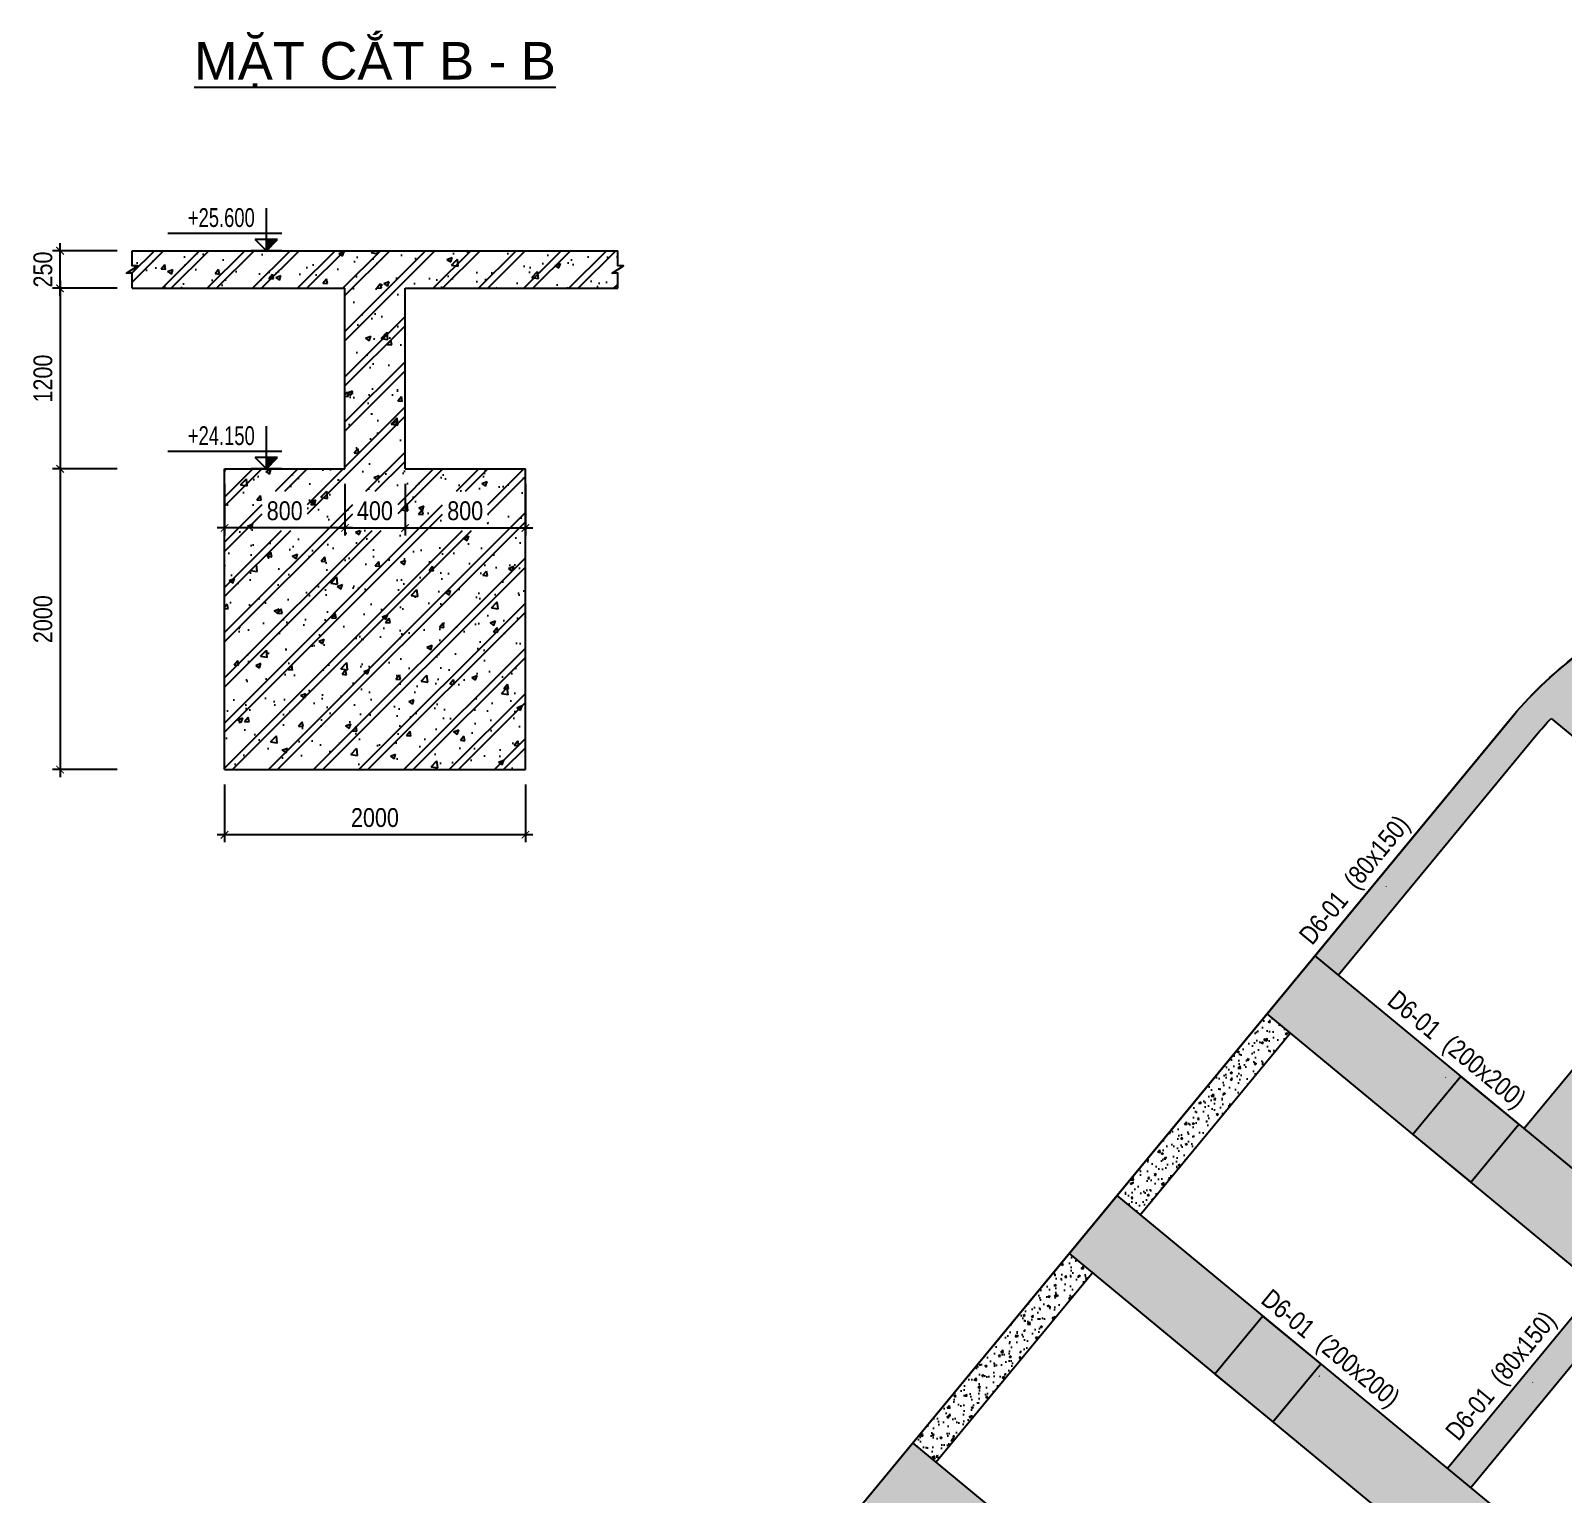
# Model space of a CAD drawing. Header units: millimetres. Extents: x 5400 to 3023951, y -127214 to 225084.
# Drawn here: x 1532277 to 1573037, y 50624 to 89553 of the extents above; entities that cross this region are included whole.
import ezdxf
from ezdxf.enums import TextEntityAlignment as Align

# ---------------------------------------------------------------- set-up
doc = ezdxf.new("R2010")
doc.units = ezdxf.units.MM
doc.header["$LTSCALE"] = 100
doc.header["$PDMODE"] = 32
doc.header["$PDSIZE"] = 2.5
for name, color, linetype in [('ccu11-Chidan', 9, 'Continuous'), ('ccu11-Dim', 8, 'Continuous'), ('ccu11-Hatch', 250, 'Continuous'), ('ccu11-Manh', 8, 'Continuous'), ('ccu11-mb', 8, 'Continuous'), ('ccu11-Thay', 7, 'Continuous'), ('ccu12-Hatch', 250, 'Continuous'), ('ccu12-Text', 31, 'Continuous')]:
    doc.layers.add(name, color=color, linetype=linetype)
doc.layers.add('ccu12-Tencaukien', color=9, linetype='Continuous', lineweight=15)
doc.styles.add('Arial', font='arial.ttf', dxfattribs={"width": 0.7})
doc.styles.add('Arial Narrow', font='ARIALN.TTF')
doc.styles.add('ccu11-vnsimli', font='', dxfattribs={"width": 0.8})
doc.styles.get('ccu11-vnsimli').set_extended_font_data('.VnArialH')
doc.dimstyles.new('ccu12-200x4', dxfattribs={"dimscale": 200, "dimtxt": 2.5, "dimasz": 1, "dimexe": 1, "dimexo": 2, "dimgap": 1, "dimtad": 1, "dimdec": 0, "dimlfac": 0.25, "dimdsep": 46, "dimtxsty": 'Arial Narrow', "dimblk": 'ARCHTICK', "dimcen": -1, "dimdle": 1, "dimclrd": 256, "dimclre": 256, "dimclrt": 3, "dimadec": 0, "dimazin": 2, "dimtfac": 0.1, "dimtdec": 0, "dimtmove": 0, "dimatfit": 1, "dimldrblk": 'ARCHTICK', "dimfxl": 1, "dimtvp": 0.833333, "dimtolj": 1, "dimtzin": 12, "dimarcsym": 0})

# ---------------------------------------------------------------- blocks, each defined once
blk = doc.blocks.new('*U105')
at = {"layer": 'ccu12-Tencaukien', "color": 8, "ltscale": 10000}
blk.add_line((361, -155), (354, -155), dxfattribs=at)
at = {"layer": 'ccu12-Text', "color": 2, "style": 'Arial Narrow', "width": 0.8}
blk.add_attdef('SH', text='', height=300, dxfattribs=at).set_placement((276, 6), align=Align.BOTTOM_RIGHT)
at = {"layer": 'ccu12-Text', "color": 31, "style": 'Arial Narrow', "width": 0.8}
for tag, p in [('(', (508, -75)), ('KT', (633, -75)), (')', (963, -75))]:
    blk.add_attdef(tag, text='', height=250, dxfattribs=at).set_placement(p, align=Align.BOTTOM_LEFT)
blk = doc.blocks.new('*U106')
at = {"layer": 'ccu12-Tencaukien', "color": 8, "ltscale": 10000}
blk.add_line((361, -155), (354, -155), dxfattribs=at)
at = {"layer": 'ccu12-Text', "color": 2, "style": 'Arial Narrow', "width": 0.8}
blk.add_attdef('SH', text='', height=300, dxfattribs=at).set_placement((276, 6), align=Align.BOTTOM_RIGHT)
at = {"layer": 'ccu12-Text', "color": 31, "style": 'Arial Narrow', "width": 0.8}
for tag, p in [('(', (508, -75)), ('KT', (633, -75)), (')', (963, -75))]:
    blk.add_attdef(tag, text='', height=250, dxfattribs=at).set_placement(p, align=Align.BOTTOM_LEFT)
blk = doc.blocks.new('*U111')
at = {"layer": 'ccu12-Tencaukien', "color": 8, "ltscale": 10000}
blk.add_line((361, -155), (354, -155), dxfattribs=at)
at = {"layer": 'ccu12-Text', "color": 2, "style": 'Arial Narrow', "width": 0.8}
blk.add_attdef('SH', text='', height=300, dxfattribs=at).set_placement((276, 6), align=Align.BOTTOM_RIGHT)
at = {"layer": 'ccu12-Text', "color": 31, "style": 'Arial Narrow', "width": 0.8}
for tag, p in [('(', (508, -75)), ('KT', (633, -75)), (')', (963, -75))]:
    blk.add_attdef(tag, text='', height=250, dxfattribs=at).set_placement(p, align=Align.BOTTOM_LEFT)
blk = doc.blocks.new('*U94')
at = {"layer": 'ccu12-Tencaukien', "color": 8, "ltscale": 10000}
blk.add_line((361, -155), (354, -155), dxfattribs=at)
at = {"layer": 'ccu12-Text', "color": 2, "style": 'Arial Narrow', "width": 0.8}
blk.add_attdef('SH', text='', height=300, dxfattribs=at).set_placement((276, 6), align=Align.BOTTOM_RIGHT)
at = {"layer": 'ccu12-Text', "color": 31, "style": 'Arial Narrow', "width": 0.8}
for tag, p in [('(', (508, -75)), ('KT', (633, -75)), (')', (963, -75))]:
    blk.add_attdef(tag, text='', height=250, dxfattribs=at).set_placement(p, align=Align.BOTTOM_LEFT)
blk = doc.blocks.new('_ARCHTICK')
at = {"color": 0, "linetype": 'ByBlock', "const_width": 0.15}
blk.add_lwpolyline([(-0.5, -0.5), (0.5, 0.5)], dxfattribs=at)
blk = doc.blocks.new('*D225')
at = {"layer": 'ccu11-Dim', "lineweight": -2, "ltscale": 0.5, "transparency": 16777216}
for p, q in [((1534576, 83700), (1532861, 83700)), ((1533061, 82500), (1533061, 83900)), ((1534576, 82700), (1532861, 82700))]:
    blk.add_line(p, q, dxfattribs=at)
at = {"layer": 'Defpoints', "color": 0, "ltscale": 0.5, "transparency": 16777216}
for p in [(1533061, 83700), (1534976, 83700), (1534976, 82700)]:
    blk.add_point(p, dxfattribs=at)
at = {"layer": 'ccu11-Dim', "lineweight": -2, "ltscale": 0.5, "transparency": 16777216, "xscale": 200, "yscale": 200, "zscale": 200}
for p, rotation in [((1533061, 83700), 90), ((1533061, 82700), 270)]:
    blk.add_blockref('_ARCHTICK', p, dxfattribs=dict(at, rotation=rotation))
at = {"layer": 'ccu11-Dim', "color": 3, "ltscale": 0.5, "transparency": 16777216, "insert": (1532605, 83200), "char_height": 500, "attachment_point": 5, "rotation": 90, "style": 'Arial Narrow'}
blk.add_mtext('\\A1;250', dxfattribs=at)
blk = doc.blocks.new('*D226')
at = {"layer": 'ccu11-Dim', "lineweight": -2, "ltscale": 0.5, "transparency": 16777216}
for p, q in [((1533061, 82900), (1533061, 77700)), ((1534576, 82700), (1532861, 82700)), ((1534576, 77900), (1532861, 77900))]:
    blk.add_line(p, q, dxfattribs=at)
at = {"layer": 'Defpoints', "color": 0, "ltscale": 0.5, "transparency": 16777216}
for p in [(1534976, 82700), (1533061, 77900), (1534976, 77900)]:
    blk.add_point(p, dxfattribs=at)
at = {"layer": 'ccu11-Dim', "lineweight": -2, "ltscale": 0.5, "transparency": 16777216, "xscale": 200, "yscale": 200, "zscale": 200}
for p, rotation in [((1533061, 82700), 90), ((1533061, 77900), 270)]:
    blk.add_blockref('_ARCHTICK', p, dxfattribs=dict(at, rotation=rotation))
at = {"layer": 'ccu11-Dim', "color": 3, "ltscale": 0.5, "transparency": 16777216, "insert": (1532605, 80300), "char_height": 500, "attachment_point": 5, "rotation": 90, "style": 'Arial Narrow'}
blk.add_mtext('\\A1;1200', dxfattribs=at)
blk = doc.blocks.new('*D227')
at = {"layer": 'ccu11-Dim', "lineweight": -2, "ltscale": 0.5, "transparency": 16777216}
for p, q in [((1534576, 77900), (1532861, 77900)), ((1533061, 78100), (1533061, 69700)), ((1534576, 69900), (1532861, 69900))]:
    blk.add_line(p, q, dxfattribs=at)
at = {"layer": 'Defpoints', "color": 0, "ltscale": 0.5, "transparency": 16777216}
for p in [(1534976, 77900), (1533061, 69900), (1534976, 69900)]:
    blk.add_point(p, dxfattribs=at)
at = {"layer": 'ccu11-Dim', "lineweight": -2, "ltscale": 0.5, "transparency": 16777216, "xscale": 200, "yscale": 200, "zscale": 200}
for p, rotation in [((1533061, 77900), 90), ((1533061, 69900), 270)]:
    blk.add_blockref('_ARCHTICK', p, dxfattribs=dict(at, rotation=rotation))
at = {"layer": 'ccu11-Dim', "color": 3, "ltscale": 0.5, "transparency": 16777216, "insert": (1532605, 73900), "char_height": 500, "attachment_point": 5, "rotation": 90, "style": 'Arial Narrow'}
blk.add_mtext('\\A1;2000', dxfattribs=at)
blk = doc.blocks.new('*D228')
at = {"layer": 'ccu11-Dim', "lineweight": -2, "ltscale": 0.5, "transparency": 16777216}
for p, q in [((1540633, 77500), (1540633, 76126)), ((1542233, 77500), (1542233, 76126)), ((1540433, 76326), (1542433, 76326))]:
    blk.add_line(p, q, dxfattribs=at)
at = {"layer": 'Defpoints', "color": 0, "ltscale": 0.5, "transparency": 16777216}
for p in [(1540633, 77900), (1542233, 77900), (1542233, 76326)]:
    blk.add_point(p, dxfattribs=at)
at = {"layer": 'ccu11-Dim', "lineweight": -2, "ltscale": 0.5, "transparency": 16777216, "xscale": 200, "yscale": 200, "zscale": 200, "rotation": 180}
blk.add_blockref('_ARCHTICK', (1540633, 76326), dxfattribs=at)
at = {"layer": 'ccu11-Dim', "lineweight": -2, "ltscale": 0.5, "transparency": 16777216, "xscale": 200, "yscale": 200, "zscale": 200}
blk.add_blockref('_ARCHTICK', (1542233, 76326), dxfattribs=at)
at = {"layer": 'ccu11-Dim', "color": 3, "ltscale": 0.5, "transparency": 16777216, "insert": (1541433, 76781), "char_height": 500, "attachment_point": 5, "style": 'Arial Narrow'}
blk.add_mtext('\\A1;400', dxfattribs=at)
blk = doc.blocks.new('*D229')
at = {"layer": 'ccu11-Dim', "lineweight": -2, "ltscale": 0.5, "transparency": 16777216}
for p, q in [((1537433, 77500), (1537433, 76126)), ((1540633, 77500), (1540633, 76126)), ((1540833, 76326), (1537233, 76326))]:
    blk.add_line(p, q, dxfattribs=at)
at = {"layer": 'Defpoints', "color": 0, "ltscale": 0.5, "transparency": 16777216}
for p in [(1537433, 77900), (1540633, 77900), (1537433, 76326)]:
    blk.add_point(p, dxfattribs=at)
at = {"layer": 'ccu11-Dim', "lineweight": -2, "ltscale": 0.5, "transparency": 16777216, "xscale": 200, "yscale": 200, "zscale": 200, "rotation": 180}
blk.add_blockref('_ARCHTICK', (1537433, 76326), dxfattribs=at)
at = {"layer": 'ccu11-Dim', "lineweight": -2, "ltscale": 0.5, "transparency": 16777216, "xscale": 200, "yscale": 200, "zscale": 200}
blk.add_blockref('_ARCHTICK', (1540633, 76326), dxfattribs=at)
at = {"layer": 'ccu11-Dim', "color": 3, "ltscale": 0.5, "transparency": 16777216, "insert": (1539033, 76781), "char_height": 500, "attachment_point": 5, "style": 'Arial Narrow'}
blk.add_mtext('\\A1;800', dxfattribs=at)
blk = doc.blocks.new('*D230')
at = {"layer": 'ccu11-Dim', "lineweight": -2, "ltscale": 0.5, "transparency": 16777216}
for p, q in [((1542233, 77500), (1542233, 76126)), ((1545433, 77500), (1545433, 76126)), ((1542033, 76326), (1545633, 76326))]:
    blk.add_line(p, q, dxfattribs=at)
at = {"layer": 'Defpoints', "color": 0, "ltscale": 0.5, "transparency": 16777216}
for p in [(1542233, 77900), (1545433, 77900), (1545433, 76326)]:
    blk.add_point(p, dxfattribs=at)
at = {"layer": 'ccu11-Dim', "lineweight": -2, "ltscale": 0.5, "transparency": 16777216, "xscale": 200, "yscale": 200, "zscale": 200, "rotation": 180}
blk.add_blockref('_ARCHTICK', (1542233, 76326), dxfattribs=at)
at = {"layer": 'ccu11-Dim', "lineweight": -2, "ltscale": 0.5, "transparency": 16777216, "xscale": 200, "yscale": 200, "zscale": 200}
blk.add_blockref('_ARCHTICK', (1545433, 76326), dxfattribs=at)
at = {"layer": 'ccu11-Dim', "color": 3, "ltscale": 0.5, "transparency": 16777216, "insert": (1543833, 76781), "char_height": 500, "attachment_point": 5, "style": 'Arial Narrow'}
blk.add_mtext('\\A1;800', dxfattribs=at)
blk = doc.blocks.new('*D231')
at = {"layer": 'ccu11-Dim', "lineweight": -2, "ltscale": 0.5, "transparency": 16777216}
for p, q in [((1537433, 69500), (1537433, 67966)), ((1545433, 69500), (1545433, 67966)), ((1545633, 68166), (1537233, 68166))]:
    blk.add_line(p, q, dxfattribs=at)
at = {"layer": 'Defpoints', "color": 0, "ltscale": 0.5, "transparency": 16777216}
for p in [(1537433, 69900), (1545433, 69900), (1537433, 68166)]:
    blk.add_point(p, dxfattribs=at)
at = {"layer": 'ccu11-Dim', "lineweight": -2, "ltscale": 0.5, "transparency": 16777216, "xscale": 200, "yscale": 200, "zscale": 200, "rotation": 180}
blk.add_blockref('_ARCHTICK', (1537433, 68166), dxfattribs=at)
at = {"layer": 'ccu11-Dim', "lineweight": -2, "ltscale": 0.5, "transparency": 16777216, "xscale": 200, "yscale": 200, "zscale": 200}
blk.add_blockref('_ARCHTICK', (1545433, 68166), dxfattribs=at)
at = {"layer": 'ccu11-Dim', "color": 3, "ltscale": 0.5, "transparency": 16777216, "insert": (1541433, 68621), "char_height": 500, "attachment_point": 5, "style": 'Arial Narrow'}
blk.add_mtext('\\A1;2000', dxfattribs=at)
blk = doc.blocks.new('ccu11-cotcaodo1')
at = {"layer": 'ccu11-Chidan'}
for p, q in [((0, 0), (0, 565)), ((-206, 230), (1309, 230)), ((-206, 0), (206, 0)), ((-150, 150), (150, 150)), ((0, 0), (-150, 150)), ((0, 0), (150, 150))]:
    blk.add_line(p, q, dxfattribs=at)
blk.add_solid([(-150, 150), (0, 150), (0, 0)], dxfattribs=at)
at = {"layer": 'ccu11-Chidan', "color": 31, "ltscale": 10, "style": 'ccu11-vnsimli', "width": 0.8}
blk.add_attdef('%%P0.000', text='', height=253, dxfattribs=at).set_placement((597, 441), align=Align.MIDDLE_CENTER)

msp = doc.modelspace()

# ---------------------------------------------------------------- hatches: boundary and pattern name
at = {"layer": 'ccu11-Hatch', "ltscale": 0.5}
h = msp.add_hatch(dxfattribs=at)
h.set_pattern_fill('VATLIEU04', color=256, scale=200, pattern_type=2)
h.set_pattern_definition([(50, (0, 0), (1434.5204, -125.5043), [150, -1650]), (355, (0, 0), (-277.5027, 1504.3843), [120, -1320]), (100.4514, (119.5, -10.5), (1157.0188, 1378.8791), [127.4804, -1402.2842]), (46.1842, (0, 400), (2134.482, -331.038), [225, -2475]), (96.6356, (177.9, 372.4), (1869.3254, 1948.2357), [191.2206, -2103.426]), (351.1842, (0, 400), (1869.324, 1948.2372), [180, -1980]), (21, (200, 300), (1193.8141, -805.2378), [150, -1650]), (326, (200, 300), (486.6307, 1450.3001), [120, -1320]), (71.4514, (299.5, 232.9), (1680.4453, 645.061), [127.4804, -1402.2842]), (37.5, (0, 0), (24.31971, 665.7877), [0, -1304, 0, -1340, 0, -1325]), (7.5, (0, 0), (526.13907, 788.82342), [0, -764, 0, -1274, 0, -505]), (327.5, (-446, 0), (1067.64487, -45.10974), [0, -500, 0, -1560, 0, -2070]), (317.5, (-646, 0), (1166.37234, 200.20996), [0, -650, 0, -1036, 0, -1470]), (45, (0, 0), (-601.04076, 601.04076), []), (45, (0, 245), (-601.04076, 601.04076), [])])
h.paths.add_polyline_path([(1545433.3, 77899.9), (1542233.3, 77899.9), (1542233.3, 82699.9), (1547890.1, 82699.9), (1547890.1, 83099.9), (1547740.1, 83099.9), (1548040.1, 83299.9), (1547890.1, 83299.9), (1547890.1, 83699.9), (1534976.5, 83699.9), (1534976.5, 83299.9), (1535126.5, 83299.9), (1534826.5, 83099.9), (1534976.5, 83099.9), (1534976.5, 82699.9), (1540633.3, 82699.9), (1540633.3, 77899.9), (1537433.3, 77899.9), (1537433.3, 69899.9), (1545433.3, 69899.9)])
h.paths.add_polyline_path([(1540841.4, 76263.4), (1542047.1, 76263.4), (1542047.1, 77304.4), (1540841.4, 77304.4)], flags=16)
h.paths.add_polyline_path([(1538433.2, 76263.4), (1539638.9, 76263.4), (1539638.9, 77304.4), (1538433.2, 77304.4)], flags=16)
h.paths.add_polyline_path([(1543233.2, 76263.4), (1544438.9, 76263.4), (1544438.9, 77304.4), (1543233.2, 77304.4)], flags=16)
h = msp.add_hatch(dxfattribs=at)
h.set_pattern_fill('AR-CONC', color=256, scale=3)
edge = h.paths.add_edge_path()
edge.add_line((1583103.3, 70666.7), (1581561.2, 71940.3))
edge.add_line((1581561.2, 71940.3), (1578912.3, 68732.7))
edge.add_line((1578912.3, 68732.7), (1574254.4, 72579.5))
edge.add_arc((1580076.3, 64220.3), 10186.8, 113.62242, 124.85595, ccw=False)
edge.add_arc((1577658.4, 69550.9), 4334.7, 47.15288, 112.57512, ccw=False)
edge.add_line((1580606.2, 72729), (1586478.5, 67870.7))
edge.add_arc((1590425.1, 72057.8), 5753.9, 226.693, 321.63759)
edge.add_line((1594936.7, 68486.7), (1594091.5, 68725.5))
edge.add_arc((1590437.3, 72037.3), 4931.6, 227.909, 317.81502, ccw=False)
edge.add_line((1587131.6, 68377.6), (1581137.5, 73327.7))
edge.add_arc((1577658.5, 69549.8), 5135.8, 47.3589, 112.65472)
edge.add_arc((1580076.3, 64220.3), 10986.8, 113.58503, 139.66639)
edge.add_line((1571701.2, 71331.3), (1566429.3, 64944.4))
edge.add_line((1566429.3, 64944.4), (1567045.3, 64435.7))
edge.add_line((1567045.3, 64435.7), (1572693.3, 71274.8))
edge.add_line((1572693.3, 71274.8), (1577638.8, 67190.6))
edge.add_line((1577638.8, 67190.6), (1571990.8, 60351.5))
edge.add_line((1571990.8, 60351.5), (1573532.9, 59078))
edge.add_line((1573532.9, 59078), (1577703.6, 64128.2))
edge.add_line((1577703.6, 64128.2), (1581019.2, 61390.1))
edge.add_line((1581019.2, 61390.1), (1579161.3, 59140.5))
edge.add_line((1579161.3, 59140.5), (1580703.4, 57867))
edge.add_line((1580703.4, 57867), (1582561.3, 60116.6))
edge.add_line((1582561.3, 60116.6), (1587496, 56041.3))
edge.add_line((1587496, 56041.3), (1588005.4, 56658.1))
edge.add_line((1588005.4, 56658.1), (1583070.7, 60733.5))
edge.add_line((1583070.7, 60733.5), (1588088.2, 66809.1))
edge.add_arc((1589085.9, 70073.2), 3413.1, 220.18747, 253.0031, ccw=False)
edge.add_line((1586478.5, 67870.7), (1586418.9, 67928.6))
edge.add_line((1586418.9, 67928.6), (1581528.6, 62007))
edge.add_line((1581528.6, 62007), (1578213, 64745.1))
edge.add_line((1578213, 64745.1), (1583103.3, 70666.7))
h = msp.add_hatch(dxfattribs=at)
h.set_pattern_fill('AR-CONC', color=256, scale=3)
h.paths.add_polyline_path([(1584555.8, 52481), (1586097.9, 51207.4), (1593299.8, 59928.1), (1592238.2, 60229.2), (1592905.8, 62592)])
h.paths.add_polyline_path([(1587371.4, 52749.5), (1586097.9, 51207.4), (1587717.2, 49870), (1578120.9, 38249.9), (1573876.6, 39408.8), (1573178, 38562.9), (1598420.6, 31670.6), (1598684, 32635.3), (1589021.3, 35273.6), (1595772, 43447.9), (1597563.8, 42217.3), (1598137.9, 44249.2), (1595322.2, 46183.1), (1593258.9, 47887.1), (1599556, 58154.2), (1597557.3, 58720.9), (1591701.5, 49173.3)])
h.paths.add_polyline_path([(1594116.9, 44584.6), (1590953.6, 40754.3), (1585102.9, 43563.6), (1589259.3, 48596.5)], flags=16)
h.paths.add_polyline_path([(1590428.8, 40118.8), (1586904.7, 35851.5), (1580237.4, 37672), (1584578.1, 42928.1)], flags=16)
h.paths.add_polyline_path([(1561166.3, 58568.1), (1559914.6, 57051.7), (1559893.1, 57025.7), (1570418, 48333.9), (1566258.4, 43297), (1555733.5, 51988.8), (1554460, 50446.7), (1563866.8, 42678.2), (1564460.5, 43397.2), (1566195.4, 41964.4), (1572308.3, 49366.6)])
h.paths.add_polyline_path([(1573947.8, 56141.5), (1569956.6, 51308.7), (1570573.5, 50799.3), (1575838.1, 57174.2), (1566429.3, 64944.4), (1565156.2, 63401.9)])
h = msp.add_hatch(dxfattribs=at)
h.set_pattern_fill('AR-CONC', color=256, scale=3)
h.paths.add_polyline_path([(1565156.2, 63401.9), (1561166.3, 58568.1), (1561782.5, 58059.2), (1565773.6, 62892)])
h = msp.add_hatch(dxfattribs=at)
h.set_pattern_fill('AR-CONC', color=256, scale=3)
h.paths.add_polyline_path([(1559891.7, 57027.2), (1555733.1, 51989.2), (1556350.4, 51479.4), (1560510.1, 56516.5)])
at = {"layer": 'ccu12-Hatch', "ltscale": 0.5}
h = msp.add_hatch(dxfattribs=at)
h.set_pattern_fill('VATLIEU04', color=256, scale=50, pattern_type=2)
h.set_pattern_definition([(50, (0, 0), (358.63009, -31.37607), [37.5, -412.5]), (355, (0, 0), (-69.37567, 376.09607), [30, -330]), (100.4514, (29.9, -2.6), (289.25469, 344.71977), [31.870095, -350.57106]), (46.1842, (1e-11, 100), (533.62052, -82.75951), [56.25, -618.75]), (96.6356, (44.47, 93.1), (467.33135, 487.05894), [47.80514, -525.8565]), (351.1842, (1e-11, 100), (467.33097, 487.0593), [45, -495]), (21, (50, 75), (298.453526, -201.309445), [37.5, -412.5]), (326, (50, 75), (121.65767, 362.57502), [30, -330]), (71.4514, (74.87, 58.22), (420.111314, 161.26525), [31.870095, -350.57106]), (37.5, (0, 0), (6.079928, 166.446927), [0, -326, 0, -335, 0, -331.25]), (7.5, (0, 0), (131.534769, 197.205856), [0, -191, 0, -318.5, 0, -126.25]), (327.5, (-111.5, 1e-11), (266.911218, -11.277436), [0, -125, 0, -390, 0, -517.5]), (317.5, (-161.5, 2e-11), (291.593085, 50.05249), [0, -162.5, 0, -259, 0, -367.5]), (45, (0, 0), (-150.26019, 150.26019), []), (45, (6e-12, 61.25), (-150.26019, 150.26019), [])])
h.paths.add_polyline_path([(1575958.5, 68578.2), (1577115.1, 67623.1), (1578388.7, 69165.2), (1577232.1, 70120.4)])
h.paths.add_polyline_path([(1569037, 60197), (1570579.1, 58923.5), (1571852.7, 60465.6), (1570310.5, 61739.1)])
h.paths.add_polyline_path([(1563772.3, 53822.1), (1565314.5, 52548.5), (1566588, 54090.7), (1565045.9, 55364.2)])
h.paths.add_polyline_path([(1558339.2, 47243.1), (1559881.3, 45969.6), (1561154.8, 47511.7), (1559612.7, 48785.2)])
h.paths.add_polyline_path([(1552990.5, 40766.4), (1554532.6, 39492.9), (1555806.1, 41035), (1554264, 42308.5)])
h.paths.add_polyline_path([(1547641.5, 34289.4), (1549183.6, 33015.8), (1550457.2, 34558), (1548915, 35831.5)])
h.paths.add_polyline_path([(1542292.7, 27812.5), (1543834.8, 26539), (1545108.3, 28081.1), (1543566.2, 29354.6)])

# ---------------------------------------------------------------- linework, layer by layer
at = {"layer": 'ccu11-Manh', "ltscale": 0.5}
for points in [[(1534976.5, 82699.9), (1534976.5, 83099.9), (1534826.5, 83099.9), (1535126.5, 83299.9), (1534976.5, 83299.9), (1534976.5, 83699.9)], [(1547890.1, 82699.9), (1547890.1, 83099.9), (1547740.1, 83099.9), (1548040.1, 83299.9), (1547890.1, 83299.9), (1547890.1, 83699.9)]]:
    msp.add_lwpolyline(points, dxfattribs=at)
at = {"layer": 'ccu11-Manh', "ltscale": 0.5, "extrusion": (1.03158e-06, 1.04957e-07, 1), "elevation": 1.6}
for points in [[(1569037, 60197), (1570579.1, 58923.5), (1571852.7, 60465.6), (1570310.5, 61739.1), (1569037, 60197)], [(1563772.3, 53822.1), (1565314.5, 52548.5), (1566588, 54090.7), (1565045.9, 55364.2), (1563772.3, 53822.1)]]:
    msp.add_lwpolyline(points, dxfattribs=at)
at = {"layer": 'ccu11-Thay', "ltscale": 0.5}
for p, q in [((1534976.5, 83699.9), (1547890.1, 83699.9)), ((1534976.5, 82699.9), (1540633.3, 82699.9)), ((1534976.5, 82699.9), (1534976.5, 82699.9)), ((1540633.3, 77899.9), (1540633.3, 82699.9)), ((1542233.3, 82699.9), (1547890.1, 82699.9)), ((1542233.3, 77899.9), (1542233.3, 82699.9)), ((1537433.3, 77899.9), (1540633.3, 77899.9)), ((1537433.3, 69899.9), (1537433.3, 77899.9)), ((1542233.3, 77899.9), (1545433.3, 77899.9)), ((1545433.3, 69899.9), (1545433.3, 77899.9)), ((1537433.3, 69899.9), (1545433.3, 69899.9))]:
    msp.add_line(p, q, dxfattribs=at)
at = {"layer": 'ccu11-Thay', "ltscale": 0.5, "extrusion": (1.06955e-06, 9.42296e-08, 1)}
for p, q in [((1572712.4, 71259, -0.3), (1577638.8, 67190.6, -0.3)), ((1577638.8, 67190.6, -0.3), (1571990.8, 60351.5, -0.3)), ((1566431.3, 64942.8, -0.3), (1575838.1, 57174.2, -0.3)), ((1573947.8, 56141.5, -0.3), (1565157.7, 63400.7, -0.3)), ((1561166.6, 58567.8), (1572308.3, 49366.6)), ((1575838.1, 57174.2, -0.3), (1570573.5, 50799.3, -0.3)), ((1559893.1, 57025.7), (1570418, 48333.9)), ((1573947.8, 56141.5, -0.3), (1569956.6, 51308.7, -0.3)), ((1555733.4, 51988.9, -0.3), (1566258.4, 43297, -0.3))]:
    msp.add_line(p, q, dxfattribs=at)
at = {"layer": 'ccu11-Thay', "ltscale": 0.5, "elevation": 0}
for points in [[(1540515.6, 23862.6, -0.0503129), (1543248.1, 36132.1, -0.0717433), (1544092.3, 37901.4), (1551740.9, 47154.2), (1559914.6, 57051.7), (1571701.2, 71331.3, -0.1142952), (1575680.3, 74289.3, -0.2928744), (1581137.5, 73327.7), (1587131.6, 68377.6, 0.5644826), (1595215.8, 70817.9), (1595669.4, 72436.3)], [(1540512.1, 23865.4, -0.0503129), (1543244.6, 36134.9, -0.0717433), (1544088.9, 37904.3), (1551737.5, 47157.1), (1559911.2, 57054.5), (1571697.7, 71334.2, -0.1142952), (1575676.9, 74292.2, -0.2928744)], [(1567046.2, 64435), (1572314.5, 70817.7, -0.0145856), (1572712.4, 71259, -0.0145856)]]:
    msp.add_lwpolyline(points, format="xyb", dxfattribs=at)
for points in [[(1561783.1, 58058.7), (1565773, 62892.5)], [(1556350.4, 51479.4), (1560531.4, 56542.3)]]:
    msp.add_lwpolyline(points, dxfattribs=at)

# ---------------------------------------------------------------- block references
at = {"layer": 'ccu11-mb'}
ref = msp.add_blockref('ccu11-cotcaodo1', (1538545.9, 83699.9), dxfattribs=dict(at, xscale=-2, yscale=2, zscale=2))
ref.add_attrib('%%P0.000', '+25.600', dxfattribs={"layer": 'ccu11-Chidan', "color": 31, "ltscale": 10, "height": 500, "style": 'ccu11-vnsimli', "width": 0.7}).set_placement((1537347.3, 84582.4), align=Align.MIDDLE_CENTER)
ref = msp.add_blockref('ccu11-cotcaodo1', (1538545.9, 77899.9), dxfattribs=dict(at, xscale=-2, yscale=2, zscale=2))
ref.add_attrib('%%P0.000', '+24.150', dxfattribs={"layer": 'ccu11-Chidan', "color": 31, "ltscale": 10, "height": 500, "style": 'ccu11-vnsimli', "width": 0.7}).set_placement((1537347.3, 78782.4), align=Align.MIDDLE_CENTER)
at = {"layer": 'ccu12-Tencaukien', "extrusion": (1.06955e-06, 9.42296e-08, 1)}
ref = msp.add_blockref('*U111', (1567694.3, 66472.3, 1.7), dxfattribs=dict(at, xscale=1.815893337873054, yscale=1.815893337873054, zscale=1.815893337873054, rotation=50.44882673443689))
ref.add_attrib('KT', '(80x150)', dxfattribs={"color": 31, "extrusion": (1.06955e-06, 9.42296e-08, 1), "height": 500, "rotation": 50.44883, "style": 'Arial Narrow'}).set_placement((1567657.3, 66580.8, 1.7), align=Align.BOTTOM_LEFT)
ref.add_attrib('SH', 'D6-01', dxfattribs={"color": 2, "extrusion": (1.06955e-06, 9.42296e-08, 1), "height": 500, "rotation": 50.44883, "style": 'Arial Narrow'}).set_placement((1567463.2, 66309.9, 1.7), align=Align.BOTTOM_RIGHT)
ref = msp.add_blockref('*U106', (1569588.3, 62346.2, 1.7), dxfattribs=dict(at, xscale=1.815893337873054, yscale=1.815893337873054, zscale=1.815893337873054, rotation=320.4488276923298))
ref.add_attrib('KT', '(200x200)', dxfattribs={"color": 31, "extrusion": (1.06955e-06, 9.42296e-08, 1), "height": 500, "rotation": 320.44883, "style": 'Arial Narrow'}).set_placement((1569696.8, 62383.2, 1.7), align=Align.BOTTOM_LEFT)
ref.add_attrib('SH', 'D6-01', dxfattribs={"color": 2, "extrusion": (1.06955e-06, 9.42296e-08, 1), "height": 500, "rotation": 320.44883, "style": 'Arial Narrow'}).set_placement((1569425.9, 62577.3, 1.7), align=Align.BOTTOM_RIGHT)
ref = msp.add_blockref('*U105', (1566230.5, 54396.5, 2), dxfattribs=dict(at, xscale=1.815893337873054, yscale=1.815893337873054, zscale=1.815893337873054, rotation=320.4488276923298))
ref.add_attrib('KT', '(200x200)', dxfattribs={"color": 31, "extrusion": (1.06955e-06, 9.42296e-08, 1), "height": 500, "rotation": 320.44883, "style": 'Arial Narrow'}).set_placement((1566339, 54433.5, 2), align=Align.BOTTOM_LEFT)
ref.add_attrib('SH', 'D6-01', dxfattribs={"color": 2, "extrusion": (1.06955e-06, 9.42296e-08, 1), "height": 500, "rotation": 320.44883, "style": 'Arial Narrow'}).set_placement((1566068.1, 54627.6, 2), align=Align.BOTTOM_RIGHT)
ref = msp.add_blockref('*U94', (1571586.3, 53282, 1.7), dxfattribs=dict(at, xscale=1.815893337873053, yscale=1.815893337873053, zscale=1.815893337873053, rotation=50.44882673443689))
ref.add_attrib('KT', '(80x150)', dxfattribs={"color": 31, "extrusion": (1.06955e-06, 9.42296e-08, 1), "height": 500, "rotation": 50.44883, "style": 'Arial Narrow'}).set_placement((1571549.2, 53390.5, 1.7), align=Align.BOTTOM_LEFT)
ref.add_attrib('SH', 'D6-01', dxfattribs={"color": 2, "extrusion": (1.06955e-06, 9.42296e-08, 1), "height": 500, "rotation": 50.44883, "style": 'Arial Narrow'}).set_placement((1571355.1, 53119.6, 1.7), align=Align.BOTTOM_RIGHT)

# ---------------------------------------------------------------- texts
at = {"layer": 'ccu12-Text', "color": 31, "style": 'Arial'}
msp.add_text('%%UMẶT CẮT B - B', height=1000, dxfattribs=at).set_placement((1541433.3, 88251), align=Align.CENTER)

# ---------------------------------------------------------------- dimensions: what is measured, and where the dimension line sits
at = {"layer": 'ccu11-Dim', "ltscale": 0.5}
dim = msp.add_linear_dim(base=(1533060.7, 83699.9), p1=(1534976.5, 82699.9), p2=(1534976.5, 83699.9), angle=90, dimstyle='ccu12-200x4', dxfattribs=at)
dim.commit()
dim.dimension.update_dxf_attribs({"geometry": '*D225', "text_midpoint": (1533060.7, 83199.9), "dimtype": 160})
for base, p1, p2, picture, middle in [((1533060.7, 77899.9), (1534976.5, 82699.9), (1534976.5, 77899.9), '*D226', (1532605.4, 80299.9)), ((1533060.7, 69899.9), (1534976.5, 77899.9), (1534976.5, 69899.9), '*D227', (1532605.4, 73899.9))]:
    dim = msp.add_linear_dim(base=base, p1=p1, p2=p2, angle=90, dimstyle='ccu12-200x4', dxfattribs=at)
    dim.commit()
    dim.dimension.update_dxf_attribs({"geometry": picture, "text_midpoint": middle})
for base, p1, p2, picture, middle in [((1537433.3, 76325.9), (1540633.3, 77899.9), (1537433.3, 77899.9), '*D229', (1539033.3, 76781.2)), ((1545433.3, 76325.9), (1542233.3, 77899.9), (1545433.3, 77899.9), '*D230', (1543833.3, 76781.2)), ((1537433.3, 68166.2), (1545433.3, 69899.9), (1537433.3, 69899.9), '*D231', (1541433.3, 68621.5))]:
    dim = msp.add_linear_dim(base=base, p1=p1, p2=p2, dimstyle='ccu12-200x4', dxfattribs=at)
    dim.commit()
    dim.dimension.update_dxf_attribs({"geometry": picture, "text_midpoint": middle})
dim = msp.add_linear_dim(base=(1542233.3, 76325.9), p1=(1540633.3, 77899.9), p2=(1542233.3, 77899.9), dimstyle='ccu12-200x4', dxfattribs=at)
dim.commit()
dim.dimension.update_dxf_attribs({"geometry": '*D228', "text_midpoint": (1541433.3, 76325.9), "dimtype": 160})

doc.saveas('drawing.dxf')
